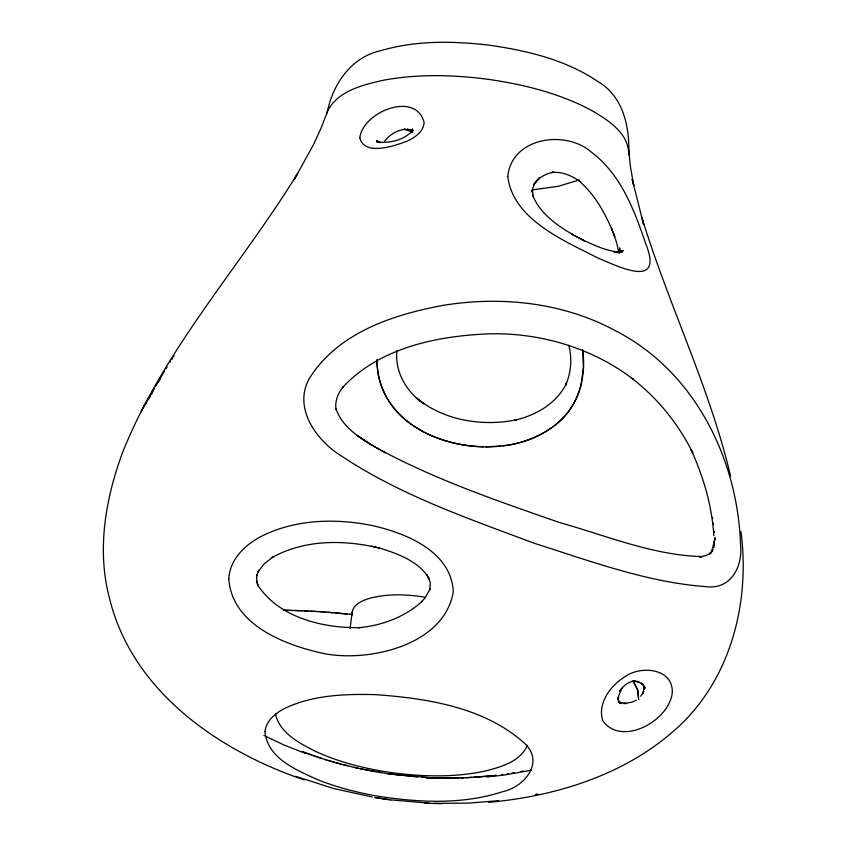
<?xml version="1.0" encoding="UTF-8"?>
<svg xmlns="http://www.w3.org/2000/svg" width="846" height="846" viewBox="0 0 846 846"><rect width="100%" height="100%" fill="white"/><g stroke="black" fill="none" stroke-linecap="round" stroke-linejoin="round"><path stroke-width="1.27" d="M304.179 779.906C218.754 751.047 132.769 691.478 109.832 599.571C96.37 550.482 105.464 498.421 122.934 451.531C164.145 349.049 240.37 266.522 297.729 173.335L294.387 179.289L313.771 144.084L321.491 127.186L327.349 111.714C337.152 90.956 362.469 85.044 382.889 80.328C418.368 73.655 454.915 74.744 490.543 79.661C525.197 84.822 559.83 93.568 590.942 110.075C607.523 119.688 629.149 133.065 628.705 154.797M396.943 350.688C394.596 371.849 406.672 392.153 423.804 403.849L416.169 397.726C443.685 420.642 482.432 426.87 516.917 419.732L514.728 420.166C535.92 415.439 556.88 403.373 566.534 383.185L565.636 385.226C571.103 372.758 572.277 358.471 568.776 345.305M713.929 542.022L713.622 547.732L714.384 541.017L711.475 552.152L713.03 549.403L709.286 554.193L711.444 552.512L706.262 555.505L699.663 556.975L702.127 556.573C653.006 555.357 606.402 535.655 559.576 522.542C495.513 500.219 430.656 478.18 371.288 444.901L357.245 435.521L371.288 444.901M638.656 699.346L637.683 689.871L633.02 681.083M619.283 253.028L619.684 247.91L619.135 252.616L620.583 251.452L617.781 252.616M638.645 699.483L637.683 689.881L633.591 681.834M424.512 597.096C406.757 594.336 388.293 593.575 370.728 598.016C362.839 600.205 351.143 604.784 352.253 614.841M350.107 628.292L352.274 611.394M581.223 383.968L583.465 367.048L582.672 350.572M554.331 425.845C577.744 408.533 587.008 377.506 582.524 349.504M580.948 385.078C572.901 420.642 537.39 442.5 502.852 445.779M326.524 114.453L327.349 111.714C333.06 83.839 351.27 57.158 380.425 50.792C415.069 40.397 451.976 40.957 487.603 44.975C526.254 50.369 565.9 59.601 598.545 81.977C622.645 96.222 629.477 125.853 628.811 151.963M527.418 745.273C520.258 761.812 500.557 767.121 484.631 771.161C455.233 777.389 424.777 776.776 395.093 773.085C367.534 769.374 340.092 762.806 314.786 751.047C298.976 742.915 279.476 732.858 275.479 713.855M158.297 382.286L158.847 381.25M159.979 379.177L161.131 377.094M161.713 376.058L162.295 375.021M162.887 373.985L163.479 372.949M154.353 388.557L141.219 410.987L146.686 402.009M155.664 386.315L160.264 378.469M164.082 371.923L164.674 370.908M619.135 252.616L620.615 250.152L619.209 252.224M165.879 368.877L167.085 366.878M148.05 399.767L150.102 396.404M151.476 394.151L152.84 391.91M170.078 362.077L170.67 361.147M171.833 359.339L172.415 358.461M173.557 356.748L174.117 355.912M640.686 696.247L643.753 691.351L642.78 693.604L644.377 686.825L644.229 689.437L643.933 686.286L644.652 688.781L643.658 685.842L645.16 687.999L641.205 683.05L643.298 684.625L637.006 681.421L639.365 682.257L635.547 681.538M384.549 141.24C390.461 133.541 400.401 127.905 410.31 129.766L407.18 129.227L412.023 131.289M552.533 427.209C515.743 452.97 464.718 451.954 425.274 432.771M636.234 700.192L631.835 702.201L623.714 703.523L626.188 703.544L619.071 702.275L621.556 703.185L618.796 701.683L620.837 703.343L618.701 701.345L620.118 703.576L618.035 699.113M579.32 179.944L558.212 186.31L532.219 189.927M617.908 252.605L623.248 250.564L619.335 252.002L613.91 252.034L622.233 252.013C607.883 252.15 594.643 245.266 581.868 239.534L584.385 240.782L571.716 234.099L584.385 240.782M535.338 794.479L537.77 793.929M531.214 770.251L503.243 775.2L486.598 776.945M521.125 771.478L523.304 771.055M631.75 681.516L635.843 680.776C628.874 681.22 622.984 685.704 619.568 691.605L621.768 688.306L618.627 695.972L618.056 699.801L618.236 697.252L618.394 700.657M511.83 773.128L514.072 772.758M507.071 773.879L508.139 773.709M501.72 774.64L502.788 774.492M496.422 775.317L478.476 777.04M495.365 775.433L492.213 775.793M498.558 800.665L468.832 803.118L434.061 803.34M491.166 775.909L462.18 777.908L434.981 777.897M488.808 802.336C555.759 796.181 623.83 775.306 674.886 729.939C730.352 681.199 750.391 603.209 740.98 531.722M500.451 446.054L485.858 446.783M477.398 777.125L474.183 777.337M472.026 777.463L465.533 777.781M461.186 777.939L463.354 777.865M458.997 777.992L434.918 777.897M283.674 610.241L286.688 610.283M283.78 610.241L288.444 610.326M442.426 778.235L426.511 777.728L432.56 777.844M287.693 610.304L290.802 610.378M426.511 777.728L444.044 778.098M289.723 610.347L293.192 610.442M483.404 446.751C447.471 445.916 408.607 431.841 388.451 400.507M292.769 610.431L318.382 611.584M294.397 610.474L299.262 610.632M425.073 803.161L441.908 803.7M300.489 610.685L301.726 610.727M304.211 610.833L305.459 610.886M306.717 610.939L307.976 611.002M430.529 777.728L421.805 777.252M430.455 777.717L394.31 774.587M429.091 803.15L391.952 799.967M310.524 611.129L311.814 611.193M313.105 611.267L315.727 611.415M317.768 611.542L324.166 611.986M319.894 611.69L322.03 611.838M323.796 611.965L326.567 612.166M326.313 612.144L346.892 613.985M417.448 776.956L387.362 773.625L360.1 768.697M328.46 612.314L332.774 612.673M334.942 612.853L350.223 614.323M349.927 614.291L352.422 614.556M389.488 799.65L374.725 797.429M392.068 774.291L387.574 773.656M375.116 797.662L391.423 800.083M378.606 772.25L380.848 772.62M376.364 771.859L365.218 769.765M372.272 797.006L333.43 788.451L295.645 776.342M362.987 769.31L354.125 767.375M379.685 142.509L376.756 141.853C389.53 143.672 404.43 140.193 413.081 130.136L411.325 132.716L412.414 128.878L412.573 131.976M358.027 768.253L343.645 764.805M429.535 579.415C419.69 561.279 396.721 553.273 379.378 548.06C344.058 539.6 304.349 539.346 271.947 557.609L273.29 556.731L264.153 563.827L258.146 571.864L258.76 570.352L256.592 575.915L257.131 574.476L256.528 578.4L257.998 585.844L256.475 581.001L256.824 582.101M371.309 546.135L379.378 548.06M347.505 765.789L335.524 762.616M340.917 764.097L327.846 760.374M334.519 762.331L331.495 761.463M329.485 760.871L330.49 761.167M328.481 760.565L325.678 759.708M326.482 759.962L324.6 759.37M324.483 759.338L317.06 756.937M321.48 758.386L303.164 751.978M314.924 756.208L315.992 756.567M312.777 755.467L313.845 755.838M311.709 755.097L302.138 751.597M412.785 132.166L404.261 129.1L405.763 129.692M305.078 753.278L283.854 744.935L263.889 735.417M380.668 142.731L376.671 140.605L378.564 142.244M424.005 432.116L412.372 425.094M385.438 452.948C366.762 441.771 343.201 430.667 335.936 408.47L336.19 409.982C334.413 401.734 338.03 393.506 342.937 387.034L342.281 387.849C379.23 347.516 437.477 335.82 490.014 333.8C541.207 332.795 592.919 348.171 633.633 379.6L632.152 378.532C657.744 398.318 678.587 424.026 692.832 453.065L690.928 449.363C703.354 476.51 711.994 505.739 713.834 535.645M573.133 234.839C556.71 225.152 539.304 213.107 532.43 194.527L533.202 196.769L532.377 189.874L532.123 192.264C532.377 186.67 535.412 181.763 539.283 177.893L533.519 184.967C537.982 177.935 545.67 173.367 553.855 172.193L551.55 172.51C562.082 171.283 572.224 175.915 580.642 181.858M410.247 423.582L411.304 424.343M409.21 422.799C389.858 408.703 377.02 385.617 377.083 361.485M577.321 179.521C593.659 192.761 604.255 211.447 612.367 230.535L611.415 228.388L614.704 236.531L611.415 228.388M412.425 131.246L411.23 129.618L412.266 131.289M427.177 575.269L426.807 574.656L430.286 582.386L429.8 590L430.096 588.816L425.358 597.519L421.445 601.961L422.334 601.199C404.98 617.094 381.863 625.554 358.651 627.753L359.603 627.637C322.95 628.271 278.82 617.612 257.755 585.062M387.151 398.36L387.796 399.439M386.527 397.271C380.055 385.787 376.882 372.536 377.083 359.37M613.456 233.433L616.66 242.707L618.881 252.827M730.563 475.938C709.551 387.045 668.499 304.729 641.903 217.591L643.637 224.592L632.163 179.183L633.749 185.602L630.534 167.275L628.546 149.086M712.575 517.371L712.755 518.545M713.432 523.23L713.59 524.404M714.384 531.309L714.489 532.441M714.912 537.559L715.071 540.308M714.933 537.993L715.007 539.082M359.846 137.835C364.372 156.944 396.552 145.332 408.491 140.552C415.555 136.967 423.666 131.236 424.11 122.564C416.179 90.49 362.733 111.651 359.846 137.835M740.546 545.31C742.777 566.82 730.658 589.99 705.945 586.648C646.852 582.281 590.381 561.046 534.291 543.291C468.705 518.672 401.216 495.608 342.45 456.66C316.245 440.978 291.532 406.545 310.545 376.576C339.489 332.034 394.553 314.13 444.372 305.163C502.344 295.952 564.176 302.635 616.121 331.124C694.672 371.436 738.029 459.431 740.546 545.31M507.801 176.507C512.919 219.696 564.599 240.846 598.598 258.326C620.816 267.569 663.687 288.835 645.741 243.701C634.32 210.368 621.08 174.593 591.914 152.608C566.069 129.152 511.418 137.264 507.801 176.507M228.822 579.224C232.206 625.279 285.821 645.498 324.695 653.715C369.787 662.249 444.393 645.075 453.297 591.809C451.447 552.068 407.36 533.646 373.583 525.842C336.37 518.08 295.571 518.989 261.139 536.438C244.906 544.803 229.425 559.925 228.822 579.224M672.348 691.468C670.815 720.083 621.704 747.621 602.733 720.665C597.308 703.238 610.452 685.683 624.697 676.863C639.967 665.569 671.967 667.684 672.348 691.468M265.041 731.61C267.167 758.228 296.629 770.209 317.99 779.801C338.04 787.774 359.085 793.062 380.351 796.572C420.822 802.643 463.418 804.525 502.799 791.634C525.102 786.769 545.511 761.315 523.452 742.323C483.415 707.076 427.241 698.436 375.804 694.651C345.295 693.879 313.168 694.915 285.113 708.229C275.859 712.903 265.993 720.475 265.041 731.61"/></g></svg>
